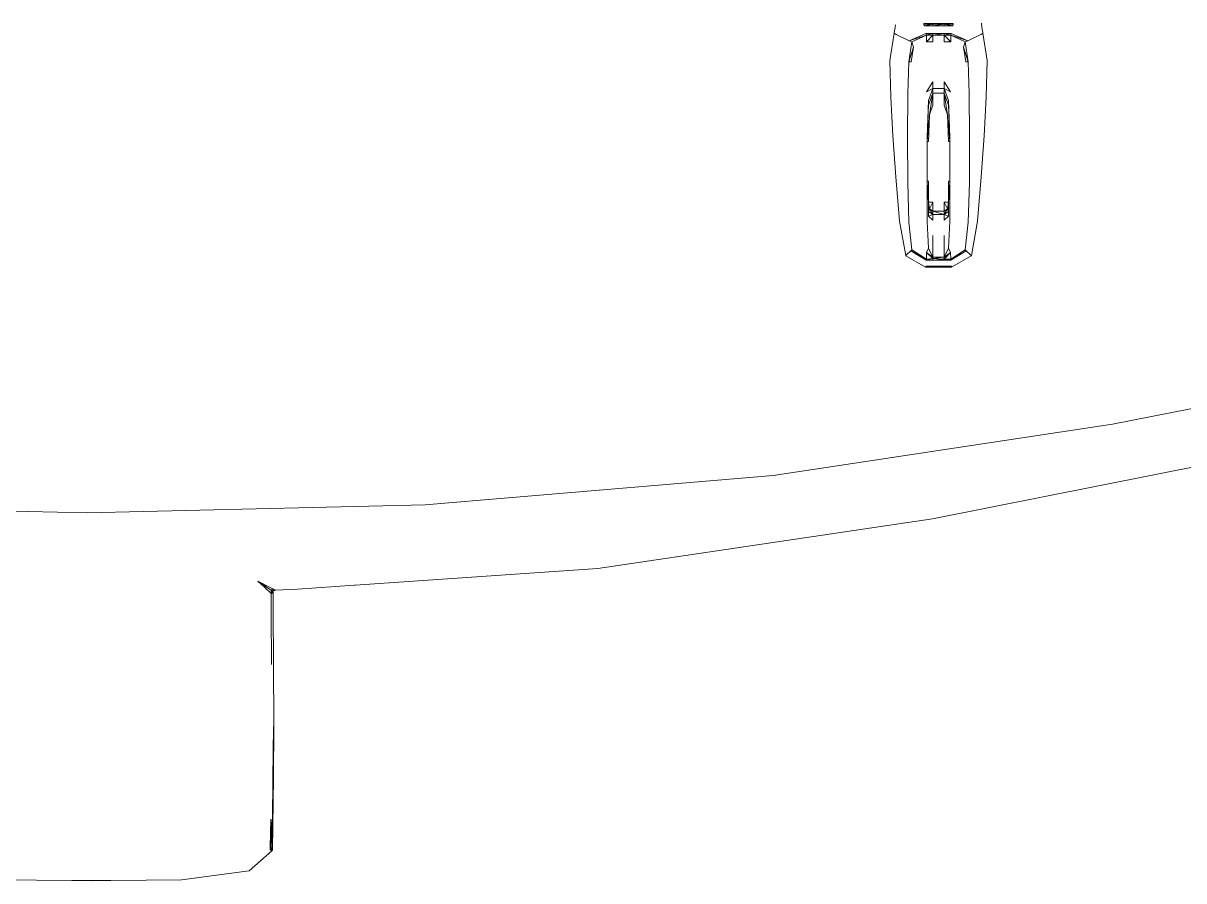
# Model space of a CAD drawing. Header units: millimetres. Extents: x 1010 to 1494, y -119 to 564.
# Drawn here: x 1311.24 to 1311.835, y 441.121 to 441.561 of the extents above; entities that cross this region are included whole.
import ezdxf

# ---------------------------------------------------------------- set-up
doc = ezdxf.new("R2010")
doc.units = ezdxf.units.MM
doc.layers.get('0').update_dxf_attribs({"lineweight": 9})
doc.layers.add('Edges', color=7, linetype='Continuous', lineweight=9)

# ---------------------------------------------------------------- blocks, each defined once
blk = doc.blocks.new('chevy tahoe pl')
at = {"layer": 'Edges'}
for p, q in [((121.538, 66.644), (121.393, 60.522)), ((114.745, 62.078), (114.735, 60.798)), ((114.728, 60.445), (114.735, 60.798)), ((114.735, 60.798), (114.732, 60.445)), ((114.728, 60.445), (114.735, 60.092)), ((114.732, 60.445), (114.735, 60.092)), ((121.393, 60.522), (121.538, 54.4)), ((114.735, 60.092), (114.745, 58.813)), ((114.745, 58.813), (114.906, 57.587)), ((114.906, 57.587), (115.268, 57.173)), ((120.123, 57.394), (119.931, 57.186)), ((120.155, 57.43), (119.975, 57.165)), ((120.06, 57.243), (120.123, 57.394)), ((120.139, 57.413), (120.123, 57.394)), ((120.155, 57.43), (120.129, 57.378)), ((120.139, 57.413), (120.129, 57.378)), ((120.155, 57.43), (120.139, 57.413)), ((115.27, 57.176), (115.268, 57.173)), ((115.286, 57.202), (115.27, 57.176)), ((115.27, 57.176), (115.273, 57.173)), ((115.271, 57.177), (115.281, 57.164)), ((115.287, 57.203), (115.286, 57.202)), ((115.31, 57.175), (115.286, 57.202)), ((115.34, 57.202), (115.287, 57.203)), ((115.828, 57.165), (115.287, 57.203)), ((115.31, 57.175), (115.34, 57.202)), ((115.84, 57.195), (115.34, 57.202)), ((115.83, 57.169), (115.386, 57.202)), ((115.84, 57.195), (115.829, 57.167)), ((118.646, 57.18), (119.581, 57.186)), ((119.581, 57.186), (119.931, 57.186)), ((119.931, 57.186), (119.932, 57.183)), ((119.931, 57.186), (119.975, 57.165)), ((119.984, 57.187), (119.932, 57.183)), ((119.932, 57.183), (119.948, 57.152)), ((119.948, 57.152), (119.984, 57.187)), ((120.022, 57.169), (119.984, 57.187)), ((120.06, 57.243), (120.022, 57.169)), ((120.129, 57.378), (120.06, 57.243)), ((115.268, 57.173), (115.281, 57.164)), ((115.268, 57.173), (115.273, 57.173)), ((115.273, 57.173), (115.281, 57.164)), ((115.273, 57.173), (115.306, 57.173)), ((115.281, 57.164), (115.306, 57.173)), ((115.281, 57.164), (116.597, 57.145)), ((115.306, 57.173), (115.31, 57.175)), ((115.306, 57.173), (115.828, 57.165)), ((115.829, 57.167), (115.31, 57.175)), ((115.829, 57.167), (115.828, 57.165)), ((115.828, 57.165), (116.579, 57.154)), ((116.579, 57.154), (117.521, 57.147)), ((117.541, 57.139), (116.597, 57.145)), ((117.541, 57.139), (118.672, 57.144)), ((119.603, 57.152), (118.672, 57.144)), ((119.603, 57.152), (119.948, 57.152)), ((120.02, 57.165), (119.948, 57.152)), ((119.975, 57.165), (119.992, 57.111)), ((119.987, 57.136), (120.016, 57.158)), ((119.987, 57.136), (119.994, 57.114)), ((120.022, 57.169), (119.992, 57.111)), ((119.992, 57.111), (120.009, 56.711)), ((120.009, 56.711), (120.084, 55.678)), ((120.084, 55.678), (120.084, 55.675)), ((120.084, 55.675), (120.085, 55.666)), ((120.085, 55.666), (120.383, 51.271)), ((121.538, 54.4), (122.07, 48.093)), ((120.383, 51.271), (121.283, 45.211)), ((122.07, 48.093), (123.002, 41.948)), ((127.479, 45.874), (126.677, 45.805)), ((127.479, 45.874), (128.223, 45.928)), ((128.921, 45.964), (128.223, 45.928)), ((128.921, 45.964), (129.589, 45.983)), ((129.589, 45.983), (130.079, 45.905)), ((129.945, 45.629), (130.058, 45.866)), ((130.079, 45.905), (130.058, 45.866)), ((130.094, 45.902), (130.079, 45.905)), ((130.186, 45.886), (130.094, 45.902)), ((130.186, 45.886), (130.234, 45.88)), ((125.842, 45.334), (126.051, 45.693)), ((126.051, 45.693), (125.845, 45.334)), ((126.046, 45.691), (126.051, 45.693)), ((126.053, 45.694), (126.051, 45.693)), ((126.053, 45.694), (126.677, 45.805)), ((126.066, 45.681), (126.053, 45.694)), ((126.141, 45.6), (126.066, 45.681)), ((126.658, 45.639), (126.158, 45.582)), ((127.378, 45.658), (126.658, 45.639)), ((127.378, 45.658), (128.204, 45.663)), ((128.984, 45.656), (128.204, 45.663)), ((128.984, 45.656), (129.563, 45.639)), ((129.563, 45.639), (129.562, 45.592)), ((129.924, 45.584), (129.563, 45.639)), ((129.829, 45.554), (129.563, 45.639)), ((129.945, 45.629), (129.924, 45.584)), ((129.945, 45.629), (130.076, 45.327)), ((129.945, 45.629), (130.048, 45.32)), ((125.968, 45.322), (126.141, 45.6)), ((125.968, 45.322), (126.158, 45.582)), ((126.158, 45.582), (125.991, 45.32)), ((126.158, 45.582), (126.141, 45.6)), ((129.829, 45.554), (129.562, 45.592)), ((129.924, 45.584), (129.829, 45.554)), ((129.924, 45.584), (130.048, 45.32)), ((121.283, 45.211), (122.638, 38.425)), ((125.842, 44.865), (125.842, 45.334)), ((125.845, 45.334), (125.863, 45.332)), ((125.845, 45.334), (125.845, 45.203)), ((125.863, 45.332), (125.845, 45.203)), ((125.863, 45.203), (125.845, 45.203)), ((125.845, 45.203), (125.845, 44.996)), ((125.863, 45.203), (125.845, 44.996)), ((125.863, 45.332), (125.863, 44.867)), ((125.968, 45.322), (125.968, 44.877)), ((125.968, 45.322), (125.991, 45.32)), ((125.968, 45.322), (126.003, 45.203)), ((125.991, 44.996), (125.968, 45.203)), ((126.003, 45.203), (125.968, 45.203)), ((125.991, 45.32), (126.107, 45.315)), ((125.991, 45.32), (126.003, 45.203)), ((125.991, 44.996), (126.003, 45.203)), ((126.003, 45.203), (126.107, 45.315)), ((126.024, 44.996), (126.003, 45.203)), ((126.024, 45.203), (126.003, 45.203)), ((126.107, 45.315), (126.024, 45.203)), ((126.186, 45.281), (126.024, 45.203)), ((126.024, 45.203), (126.024, 44.996)), ((126.024, 45.203), (126.417, 45.203)), ((126.186, 45.281), (126.107, 45.315)), ((126.186, 45.281), (126.673, 45.307)), ((126.673, 45.307), (127.379, 45.307)), ((126.765, 45.281), (126.695, 45.203)), ((126.796, 45.203), (126.695, 45.203)), ((126.765, 45.281), (127.021, 45.281)), ((126.765, 45.281), (126.796, 45.203)), ((126.851, 45.281), (126.796, 45.203)), ((126.899, 45.261), (126.796, 45.203)), ((126.796, 45.203), (126.796, 44.996)), ((126.859, 45.203), (126.796, 44.996)), ((126.859, 45.203), (126.796, 45.203)), ((126.899, 45.261), (126.851, 45.281)), ((126.899, 45.261), (126.859, 45.203)), ((127.022, 45.203), (126.859, 45.203)), ((126.859, 45.203), (126.859, 44.996)), ((127.021, 45.281), (126.899, 45.261)), ((126.899, 45.261), (127.022, 45.203)), ((127.379, 45.307), (127.021, 45.281)), ((127.403, 45.281), (127.021, 45.281)), ((127.021, 45.281), (127.022, 45.203)), ((127.403, 45.307), (127.379, 45.307)), ((127.403, 45.281), (127.403, 45.307)), ((128.118, 45.307), (127.403, 45.307)), ((128.117, 45.281), (128.118, 45.307)), ((128.605, 45.261), (128.117, 45.281)), ((128.129, 45.307), (128.118, 45.307)), ((128.605, 45.261), (128.129, 45.307)), ((128.129, 45.307), (128.201, 45.307)), ((128.201, 45.307), (128.86, 45.281)), ((128.777, 45.281), (128.201, 45.307)), ((128.776, 45.203), (128.605, 45.261)), ((128.605, 45.261), (128.997, 45.203)), ((128.776, 45.203), (128.997, 45.203)), ((128.997, 45.203), (128.777, 45.281)), ((128.86, 45.281), (129.08, 45.203)), ((128.997, 44.996), (128.997, 45.203)), ((129.08, 45.203), (128.997, 45.203)), ((129.018, 45.318), (129.202, 45.203)), ((129.018, 45.318), (129.08, 45.203)), ((129.08, 45.203), (129.08, 44.996)), ((129.202, 45.203), (129.08, 45.203)), ((129.923, 45.32), (130.048, 45.32)), ((129.923, 45.32), (129.923, 45.203)), ((129.923, 45.32), (130.048, 45.203)), ((130.048, 45.203), (129.923, 45.203)), ((130.048, 45.32), (130.076, 45.327)), ((130.076, 45.327), (130.048, 45.203)), ((130.048, 45.32), (130.048, 45.203)), ((130.048, 45.203), (130.048, 44.996)), ((130.077, 45.203), (130.048, 45.203)), ((130.077, 45.203), (130.048, 44.996)), ((130.076, 45.327), (130.077, 45.203)), ((130.077, 45.203), (130.077, 44.996)), ((130.217, 45.361), (130.242, 45.367)), ((130.217, 44.996), (130.217, 45.361)), ((130.217, 45.361), (130.242, 45.203)), ((130.242, 45.203), (130.217, 45.203)), ((130.242, 44.996), (130.217, 45.203)), ((130.242, 45.367), (130.255, 45.367)), ((130.242, 45.367), (130.242, 45.203)), ((130.255, 45.367), (130.242, 45.203)), ((130.242, 45.203), (130.242, 44.996)), ((130.255, 45.203), (130.242, 44.996)), ((130.255, 45.203), (130.242, 45.203)), ((130.255, 45.367), (130.255, 45.203)), ((130.255, 45.203), (130.255, 44.996)), ((125.863, 44.996), (125.845, 44.996)), ((125.863, 44.867), (125.845, 44.996)), ((125.845, 44.996), (125.845, 44.865)), ((125.991, 44.996), (125.968, 44.996)), ((125.968, 44.877), (125.991, 44.996)), ((125.991, 44.879), (125.991, 44.996)), ((126.107, 44.884), (125.991, 44.996)), ((125.991, 44.996), (126.024, 44.996)), ((126.024, 44.996), (126.186, 44.918)), ((126.024, 44.996), (126.417, 44.996)), ((126.107, 44.884), (126.024, 44.996)), ((126.695, 44.996), (126.765, 44.918)), ((126.695, 44.996), (126.796, 44.996)), ((126.765, 44.918), (126.796, 44.996)), ((126.796, 44.996), (126.859, 44.996)), ((126.851, 44.918), (126.796, 44.996)), ((126.899, 44.938), (126.796, 44.996)), ((127.022, 44.996), (126.859, 44.996)), ((126.859, 44.996), (126.899, 44.938)), ((126.899, 44.938), (127.022, 44.996)), ((127.021, 44.918), (127.022, 44.996)), ((128.605, 44.938), (128.776, 44.996)), ((128.605, 44.938), (128.997, 44.996)), ((128.776, 44.996), (128.997, 44.996)), ((128.777, 44.918), (128.997, 44.996)), ((128.86, 44.918), (129.08, 44.996)), ((129.08, 44.996), (128.997, 44.996)), ((129.202, 44.996), (129.018, 44.881)), ((129.018, 44.881), (129.08, 44.996)), ((129.08, 44.996), (129.202, 44.996)), ((129.923, 44.996), (130.048, 44.996)), ((129.923, 44.996), (129.923, 44.879)), ((129.923, 44.879), (130.048, 44.996)), ((130.077, 44.996), (130.048, 44.996)), ((130.076, 44.872), (130.048, 44.996)), ((130.048, 44.996), (130.048, 44.879)), ((130.077, 44.996), (130.076, 44.872)), ((130.217, 44.996), (130.217, 44.838)), ((130.217, 44.838), (130.242, 44.996)), ((130.217, 44.996), (130.242, 44.996)), ((130.242, 44.832), (130.242, 44.996)), ((130.242, 44.996), (130.255, 44.996)), ((130.255, 44.832), (130.242, 44.996)), ((130.255, 44.996), (130.255, 44.832)), ((126.051, 44.506), (125.842, 44.865)), ((125.863, 44.867), (125.845, 44.865)), ((125.845, 44.865), (126.051, 44.506)), ((125.991, 44.879), (125.968, 44.877)), ((126.141, 44.599), (125.968, 44.877)), ((126.107, 44.884), (125.991, 44.879)), ((126.158, 44.617), (125.991, 44.879)), ((126.141, 44.599), (125.991, 44.879)), ((126.107, 44.884), (126.186, 44.918)), ((126.673, 44.892), (126.186, 44.918)), ((126.673, 44.892), (127.379, 44.892)), ((126.765, 44.918), (127.021, 44.918)), ((126.899, 44.938), (126.851, 44.918)), ((126.899, 44.938), (127.021, 44.918)), ((127.021, 44.918), (127.403, 44.918)), ((127.379, 44.892), (127.021, 44.918)), ((127.403, 44.892), (127.379, 44.892)), ((127.403, 44.892), (127.403, 44.918)), ((128.118, 44.892), (127.403, 44.892)), ((128.117, 44.918), (128.605, 44.938)), ((128.117, 44.918), (128.118, 44.892)), ((128.129, 44.892), (128.118, 44.892)), ((128.605, 44.938), (128.129, 44.892)), ((128.129, 44.892), (128.201, 44.892)), ((128.86, 44.918), (128.201, 44.892)), ((128.777, 44.918), (128.201, 44.892)), ((130.048, 44.879), (129.923, 44.879)), ((130.048, 44.879), (129.924, 44.615)), ((129.945, 44.57), (130.048, 44.879)), ((130.076, 44.872), (129.945, 44.57)), ((130.076, 44.872), (130.048, 44.879)), ((130.242, 44.832), (130.217, 44.838)), ((130.255, 44.832), (130.242, 44.832)), ((126.066, 44.518), (126.141, 44.599)), ((126.141, 44.599), (126.158, 44.617)), ((126.158, 44.617), (126.658, 44.56)), ((129.562, 44.607), (129.829, 44.645)), ((129.562, 44.607), (129.563, 44.56)), ((129.829, 44.645), (129.563, 44.56)), ((129.563, 44.56), (129.924, 44.615)), ((129.829, 44.645), (129.924, 44.615)), ((129.924, 44.615), (129.945, 44.57)), ((130.058, 44.333), (129.945, 44.57)), ((126.04, 44.51), (126.042, 44.509)), ((126.051, 44.506), (126.042, 44.509)), ((126.051, 44.506), (126.053, 44.505)), ((126.053, 44.505), (126.066, 44.518)), ((126.053, 44.505), (126.677, 44.394)), ((127.378, 44.541), (126.658, 44.56)), ((127.479, 44.325), (126.677, 44.394)), ((128.204, 44.536), (127.378, 44.541)), ((128.984, 44.543), (128.204, 44.536)), ((128.984, 44.543), (129.563, 44.56)), ((127.479, 44.325), (128.223, 44.271)), ((128.921, 44.235), (128.223, 44.271)), ((128.921, 44.235), (129.589, 44.216)), ((129.589, 44.216), (130.079, 44.294)), ((130.058, 44.333), (130.079, 44.294)), ((130.079, 44.294), (130.094, 44.297)), ((130.094, 44.297), (130.186, 44.313)), ((130.262, 44.321), (130.186, 44.313)), ((123.002, 41.948), (123.865, 37.506))]:
    blk.add_line(p, q, dxfattribs=at)

msp = doc.modelspace()

# ---------------------------------------------------------------- block references
at = {"xscale": 0.02833922161548831, "yscale": 0.02833922161548831, "zscale": 0.02833922161548831, "rotation": 90}
msp.add_blockref('chevy tahoe pl', (1312.98741, 437.86952), dxfattribs=at)

doc.saveas('drawing.dxf')
